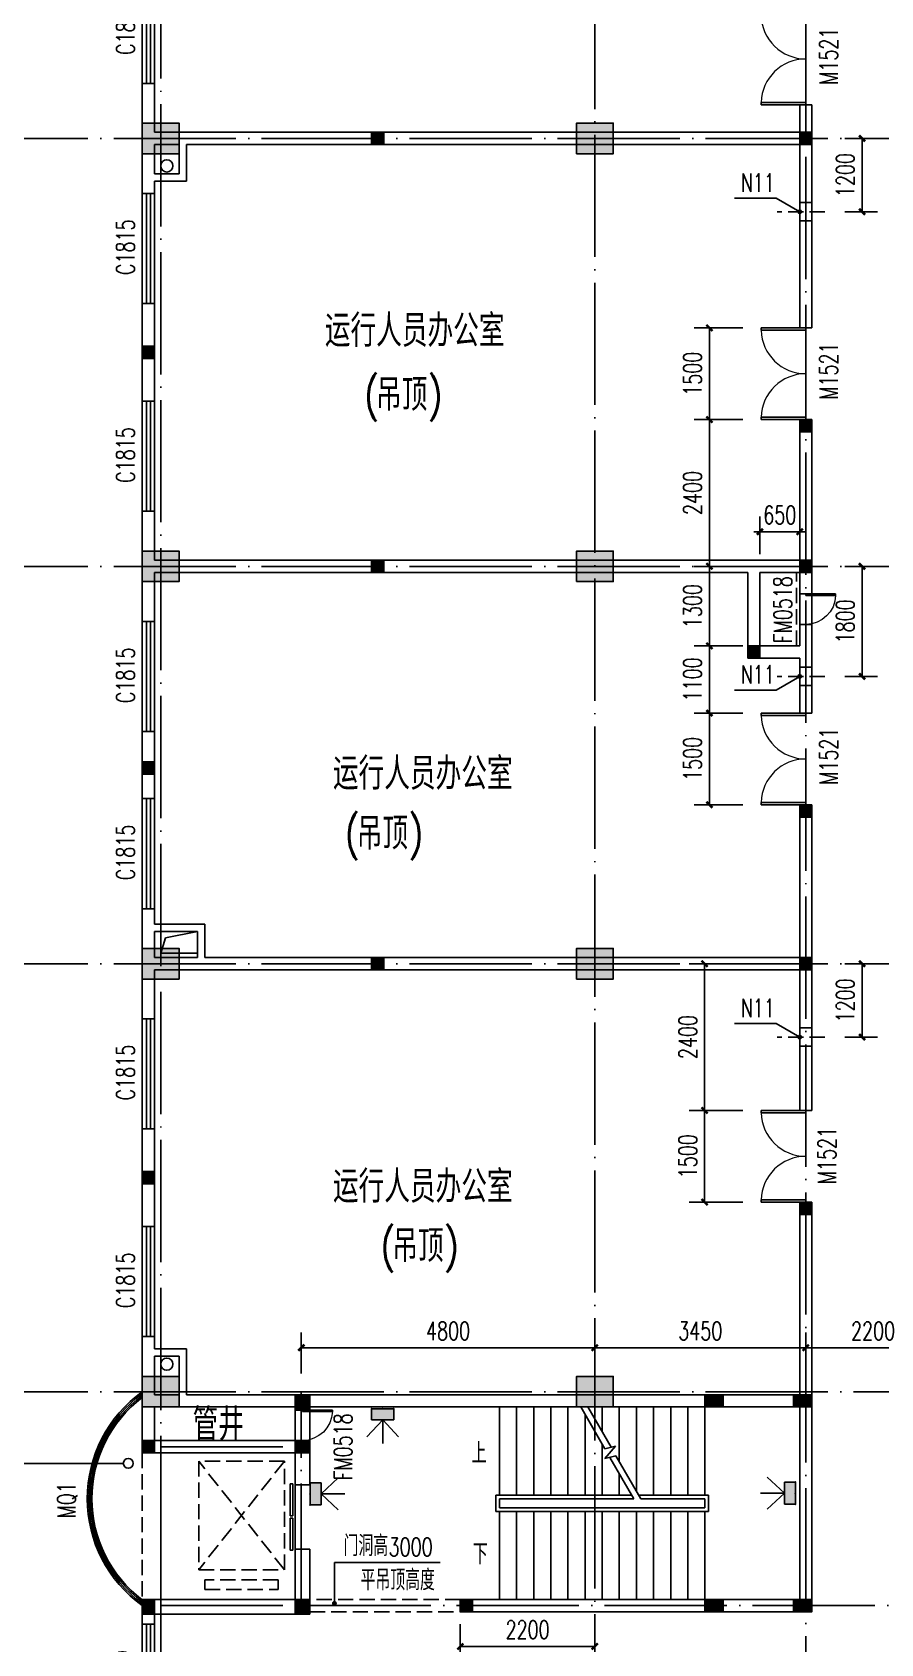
# Model space of a CAD drawing. Extents: x -93062 to 326984, y -142534 to 91021.
# Drawn here: x 85098 to 98974, y 42749 to 69109 of the extents above; entities that cross this region are included whole.
import ezdxf

# ---------------------------------------------------------------- set-up
doc = ezdxf.new("R2010")
doc.units = 0
doc.header["$LTSCALE"] = 1000
doc.header["$MEASUREMENT"] = 0
doc.linetypes.add('DASH', pattern=[0.35, 0.25, -0.1])
doc.linetypes.add('DOTE', pattern=[2.42, 2, -0.2, 0.02, -0.2])
doc.layers.get('0').update_dxf_attribs({"color": 8})
doc.layers.get('Defpoints').update_dxf_attribs({"color": 8})
for name, color, linetype in [('-人员定位', 6, 'Continuous'), ('CENTRE LINE', 8, 'DOTE'), ('COLUMN', 8, 'Continuous'), ('DIM_IDEN', 8, 'Continuous'), ('DIM_LEAD', 8, 'Continuous'), ('DIM_SYMB', 8, 'Continuous'), ('DOTE', 8, 'DOTE'), ('GROUND', 8, 'Continuous'), ('HOLE', 8, 'Continuous'), ('PUB_DIM', 8, 'Continuous'), ('PUB_HATCH', 8, 'Continuous'), ('PUB_TEXT', 8, 'Continuous'), ('STAIR', 8, 'Continuous'), ('TEXT', 8, 'Continuous'), ('WALL', 8, 'Continuous'), ('WINDOW', 8, 'Continuous'), ('WINDOW_TEXT', 8, 'Continuous')]:
    doc.layers.add(name, color=color, linetype=linetype)
doc.styles.add('_TCH_DIM', font='SIMPLEX', dxfattribs={"bigfont": 'GBCBIG'})
doc.styles.add('_TCH_DIM_T3', font='SIMPLEX', dxfattribs={"width": 0.705882, "bigfont": 'GBCBIG'})
doc.styles.add('_TCH_WINDOW', font='SIMPLEX', dxfattribs={"bigfont": 'GBCBIG'})
doc.styles.add('HZTXT', font='geditxt.shx', dxfattribs={"width": 0.8, "bigfont": 'hztxt1.shx'})
doc.dimstyles.new('_TCH_ARCH&&100', dxfattribs={"dimtxt": 297.5, "dimasz": 100, "dimexe": 250, "dimexo": 300, "dimgap": 126.25, "dimtad": 1, "dimdec": 0, "dimzin": 0, "dimdsep": 46, "dimtxsty": '_TCH_DIM_T3', "dimblk": 'ARCHTICK', "dimcen": 0.09, "dimazin": 2, "dimtfac": 1, "dimtdec": 0, "dimtix": 1, "dimtmove": 2, "dimatfit": 3, "dimfxl": 1, "dimtolj": 1, "dimtzin": 0, "dimarcsym": 0})

# ---------------------------------------------------------------- blocks, each defined once
blk = doc.blocks.new('_FZH')
blk.add_lwpolyline([(-0.5, -0.5), (0.5, -0.5), (0.5, 0.5), (-0.5, 0.5)], close=True)
at = {"layer": 'PUB_HATCH'}
blk.add_solid([(-0.5, -0.5), (0.5, -0.5), (-0.5, 0.5), (0.5, 0.5)], dxfattribs=at)
blk = doc.blocks.new('A$C45262176')
at = {"layer": 'COLUMN', "xscale": 300.000000000502, "yscale": 200.0000000000146, "zscale": 200.0000000000146, "rotation": 359.9999999999972}
for p in [(9050, -34650), (10500, -34650), (9050, -38000), (10500, -38000)]:
    blk.add_blockref('_FZH', p, dxfattribs=at)
blk = doc.blocks.new('DSADa')
at = {"layer": 'COLUMN', "xscale": 600.0000000000146, "yscale": 500, "zscale": 500}
for p in [(0, -14000), (7100, -14000), (0, -21000), (7100, -21000), (0, -27500), (7100, -27500), (0, -34500), (7100, -34500)]:
    blk.add_blockref('_FZH', p, dxfattribs=at)
blk = doc.blocks.new('A$C2CBA13EF')
at = {"layer": 'GROUND'}
for centre in [(100, 20050), (100, 450)]:
    blk.add_circle(centre, 100, dxfattribs=at)
blk = doc.blocks.new('_ArchTick')
at = {"color": 0, "linetype": 'ByBlock', "const_width": 0.4}
blk.add_lwpolyline([(-0.5, -0.5), (0.5, 0.5)], dxfattribs=at)
blk = doc.blocks.new('*D104')
at = {"layer": 'Defpoints', "color": 0, "transparency": 16777216}
for p in [(97648, 60938), (96998, 60272), (97648, 60272)]:
    blk.add_point(p, dxfattribs=at)
at = {"layer": 'PUB_DIM', "color": 0, "lineweight": -2, "transparency": 16777216}
for p, q in [((96998, 60572), (96998, 61188)), ((97648, 60572), (97648, 61188)), ((96998, 60938), (96898, 60938)), ((96998, 60938), (97648, 60938)), ((97648, 60938), (97748, 60938))]:
    blk.add_line(p, q, dxfattribs=at)
at = {"layer": 'PUB_DIM', "color": 0, "lineweight": -2, "transparency": 16777216, "xscale": 100, "yscale": 100, "zscale": 100}
blk.add_blockref('_ArchTick', (96998, 60938), dxfattribs=at)
at = {"layer": 'PUB_DIM', "color": 0, "lineweight": -2, "transparency": 16777216, "xscale": 100, "yscale": 100, "zscale": 100, "rotation": 180}
blk.add_blockref('_ArchTick', (97648, 60938), dxfattribs=at)
at = {"layer": 'PUB_DIM', "color": 0, "transparency": 16777216, "insert": (97323, 61213), "char_height": 297.5, "attachment_point": 5, "style": '_TCH_DIM_T3'}
blk.add_mtext('\\A1;650', dxfattribs=at)
blk = doc.blocks.new('*D387')
at = {"layer": 'Defpoints', "color": 0, "transparency": 16777216}
for p in [(98085, 67372), (98668, 67372), (98085, 66172)]:
    blk.add_point(p, dxfattribs=at)
at = {"layer": 'HOLE', "color": 0, "lineweight": -2, "transparency": 16777216}
for p, q in [((98385, 67372), (98918, 67372)), ((98668, 66172), (98668, 67372)), ((98385, 66172), (98918, 66172))]:
    blk.add_line(p, q, dxfattribs=at)
at = {"layer": 'HOLE', "color": 0, "lineweight": -2, "transparency": 16777216, "xscale": 100, "yscale": 100, "zscale": 100}
for p, rotation in [((98668, 67372), 90), ((98668, 66172), 270)]:
    blk.add_blockref('_ArchTick', p, dxfattribs=dict(at, rotation=rotation))
at = {"layer": 'HOLE', "color": 0, "transparency": 16777216, "insert": (98393, 66772), "char_height": 297.5, "attachment_point": 5, "rotation": 90, "style": '_TCH_DIM_T3'}
blk.add_mtext('\\A1;1200', dxfattribs=at)
blk = doc.blocks.new('*D388')
at = {"layer": 'Defpoints', "color": 0, "transparency": 16777216}
for p in [(98085, 60372), (98668, 60372), (98085, 58572)]:
    blk.add_point(p, dxfattribs=at)
at = {"layer": 'HOLE', "color": 0, "lineweight": -2, "transparency": 16777216}
for p, q in [((98385, 60372), (98918, 60372)), ((98668, 58572), (98668, 60372)), ((98385, 58572), (98918, 58572))]:
    blk.add_line(p, q, dxfattribs=at)
at = {"layer": 'HOLE', "color": 0, "lineweight": -2, "transparency": 16777216, "xscale": 100, "yscale": 100, "zscale": 100}
for p, rotation in [((98668, 60372), 90), ((98668, 58572), 270)]:
    blk.add_blockref('_ArchTick', p, dxfattribs=dict(at, rotation=rotation))
at = {"layer": 'HOLE', "color": 0, "transparency": 16777216, "insert": (98393, 59472), "char_height": 297.5, "attachment_point": 5, "rotation": 90, "style": '_TCH_DIM_T3'}
blk.add_mtext('\\A1;1800', dxfattribs=at)
blk = doc.blocks.new('*D389')
at = {"layer": 'Defpoints', "color": 0, "transparency": 16777216}
for p in [(98085, 53872), (98668, 53872), (98085, 52672)]:
    blk.add_point(p, dxfattribs=at)
at = {"layer": 'HOLE', "color": 0, "lineweight": -2, "transparency": 16777216}
for p, q in [((98385, 53872), (98918, 53872)), ((98668, 52672), (98668, 53872)), ((98385, 52672), (98918, 52672))]:
    blk.add_line(p, q, dxfattribs=at)
at = {"layer": 'HOLE', "color": 0, "lineweight": -2, "transparency": 16777216, "xscale": 100, "yscale": 100, "zscale": 100}
for p, rotation in [((98668, 53872), 90), ((98668, 52672), 270)]:
    blk.add_blockref('_ArchTick', p, dxfattribs=dict(at, rotation=rotation))
at = {"layer": 'HOLE', "color": 0, "transparency": 16777216, "insert": (98393, 53272), "char_height": 297.5, "attachment_point": 5, "rotation": 90, "style": '_TCH_DIM_T3'}
blk.add_mtext('\\A1;1200', dxfattribs=at)
blk = doc.blocks.new('*D1201')
at = {"layer": 'Defpoints', "color": 0, "transparency": 16777216}
for p in [(92098, 43372), (94298, 43372), (94298, 42705)]:
    blk.add_point(p, dxfattribs=at)
at = {"layer": 'PUB_DIM', "color": 0, "lineweight": -2, "transparency": 16777216}
for p, q in [((92098, 43072), (92098, 42455)), ((94298, 43072), (94298, 42455)), ((92098, 42705), (94298, 42705))]:
    blk.add_line(p, q, dxfattribs=at)
at = {"layer": 'PUB_DIM', "color": 0, "lineweight": -2, "transparency": 16777216, "xscale": 100, "yscale": 100, "zscale": 100, "rotation": 180}
blk.add_blockref('_ArchTick', (92098, 42705), dxfattribs=at)
at = {"layer": 'PUB_DIM', "color": 0, "lineweight": -2, "transparency": 16777216, "xscale": 100, "yscale": 100, "zscale": 100}
blk.add_blockref('_ArchTick', (94298, 42705), dxfattribs=at)
at = {"layer": 'PUB_DIM', "color": 0, "transparency": 16777216, "insert": (93198, 42980), "char_height": 297.5, "attachment_point": 5, "style": '_TCH_DIM_T3'}
blk.add_mtext('\\A1;2200', dxfattribs=at)
blk = doc.blocks.new('*D1202')
at = {"layer": 'Defpoints', "color": 0, "transparency": 16777216}
for p in [(96093, 51472), (97017, 51472), (97017, 49972)]:
    blk.add_point(p, dxfattribs=at)
at = {"layer": 'PUB_DIM', "color": 0, "lineweight": -2, "transparency": 16777216}
for p, q in [((96717, 51472), (95843, 51472)), ((96093, 49972), (96093, 51472)), ((96717, 49972), (95843, 49972))]:
    blk.add_line(p, q, dxfattribs=at)
at = {"layer": 'PUB_DIM', "color": 0, "lineweight": -2, "transparency": 16777216, "xscale": 100, "yscale": 100, "zscale": 100}
for p, rotation in [((96093, 51472), 90), ((96093, 49972), 270)]:
    blk.add_blockref('_ArchTick', p, dxfattribs=dict(at, rotation=rotation))
at = {"layer": 'PUB_DIM', "color": 0, "transparency": 16777216, "insert": (95818, 50722), "char_height": 297.5, "attachment_point": 5, "rotation": 90, "style": '_TCH_DIM_T3'}
blk.add_mtext('\\A1;1500', dxfattribs=at)
blk = doc.blocks.new('*D1203')
at = {"layer": 'Defpoints', "color": 0, "transparency": 16777216}
for p in [(96093, 53872), (97017, 53872), (97017, 51472)]:
    blk.add_point(p, dxfattribs=at)
at = {"layer": 'PUB_DIM', "color": 0, "lineweight": -2, "transparency": 16777216}
for p, q in [((96717, 53872), (95843, 53872)), ((96093, 51472), (96093, 53872)), ((96717, 51472), (95843, 51472))]:
    blk.add_line(p, q, dxfattribs=at)
at = {"layer": 'PUB_DIM', "color": 0, "lineweight": -2, "transparency": 16777216, "xscale": 100, "yscale": 100, "zscale": 100}
for p, rotation in [((96093, 53872), 90), ((96093, 51472), 270)]:
    blk.add_blockref('_ArchTick', p, dxfattribs=dict(at, rotation=rotation))
at = {"layer": 'PUB_DIM', "color": 0, "transparency": 16777216, "insert": (95818, 52672), "char_height": 297.5, "attachment_point": 5, "rotation": 90, "style": '_TCH_DIM_T3'}
blk.add_mtext('\\A1;2400', dxfattribs=at)
blk = doc.blocks.new('*D1204')
at = {"layer": 'Defpoints', "color": 0, "transparency": 16777216}
for p in [(96172, 57972), (97017, 57972), (97017, 56472)]:
    blk.add_point(p, dxfattribs=at)
at = {"layer": 'PUB_DIM', "color": 0, "lineweight": -2, "transparency": 16777216}
for p, q in [((96717, 57972), (95922, 57972)), ((96172, 56472), (96172, 57972)), ((96717, 56472), (95922, 56472))]:
    blk.add_line(p, q, dxfattribs=at)
at = {"layer": 'PUB_DIM', "color": 0, "lineweight": -2, "transparency": 16777216, "xscale": 100, "yscale": 100, "zscale": 100}
for p, rotation in [((96172, 57972), 90), ((96172, 56472), 270)]:
    blk.add_blockref('_ArchTick', p, dxfattribs=dict(at, rotation=rotation))
at = {"layer": 'PUB_DIM', "color": 0, "transparency": 16777216, "insert": (95896, 57222), "char_height": 297.5, "attachment_point": 5, "rotation": 90, "style": '_TCH_DIM_T3'}
blk.add_mtext('\\A1;1500', dxfattribs=at)
blk = doc.blocks.new('*D1205')
at = {"layer": 'Defpoints', "color": 0, "transparency": 16777216}
for p in [(96172, 59072), (97017, 59072), (97017, 57972)]:
    blk.add_point(p, dxfattribs=at)
at = {"layer": 'PUB_DIM', "color": 0, "lineweight": -2, "transparency": 16777216}
for p, q in [((96717, 59072), (95922, 59072)), ((96172, 57972), (96172, 59072)), ((96717, 57972), (95922, 57972))]:
    blk.add_line(p, q, dxfattribs=at)
at = {"layer": 'PUB_DIM', "color": 0, "lineweight": -2, "transparency": 16777216, "xscale": 100, "yscale": 100, "zscale": 100}
for p, rotation in [((96172, 59072), 90), ((96172, 57972), 270)]:
    blk.add_blockref('_ArchTick', p, dxfattribs=dict(at, rotation=rotation))
at = {"layer": 'PUB_DIM', "color": 0, "transparency": 16777216, "insert": (95896, 58522), "char_height": 297.5, "attachment_point": 5, "rotation": 90, "style": '_TCH_DIM_T3'}
blk.add_mtext('\\A1;1100', dxfattribs=at)
blk = doc.blocks.new('*D1206')
at = {"layer": 'Defpoints', "color": 0, "transparency": 16777216}
for p in [(96172, 60372), (97017, 60372), (97017, 59072)]:
    blk.add_point(p, dxfattribs=at)
at = {"layer": 'PUB_DIM', "color": 0, "lineweight": -2, "transparency": 16777216}
for p, q in [((96717, 60372), (95922, 60372)), ((96172, 59072), (96172, 60372)), ((96717, 59072), (95922, 59072))]:
    blk.add_line(p, q, dxfattribs=at)
at = {"layer": 'PUB_DIM', "color": 0, "lineweight": -2, "transparency": 16777216, "xscale": 100, "yscale": 100, "zscale": 100}
for p, rotation in [((96172, 60372), 90), ((96172, 59072), 270)]:
    blk.add_blockref('_ArchTick', p, dxfattribs=dict(at, rotation=rotation))
at = {"layer": 'PUB_DIM', "color": 0, "transparency": 16777216, "insert": (95896, 59722), "char_height": 297.5, "attachment_point": 5, "rotation": 90, "style": '_TCH_DIM_T3'}
blk.add_mtext('\\A1;1300', dxfattribs=at)
blk = doc.blocks.new('*D1207')
at = {"layer": 'Defpoints', "color": 0, "transparency": 16777216}
for p in [(96172, 62772), (97017, 62772), (97017, 60372)]:
    blk.add_point(p, dxfattribs=at)
at = {"layer": 'PUB_DIM', "color": 0, "lineweight": -2, "transparency": 16777216}
for p, q in [((96717, 62772), (95922, 62772)), ((96172, 60372), (96172, 62772)), ((96717, 60372), (95922, 60372))]:
    blk.add_line(p, q, dxfattribs=at)
at = {"layer": 'PUB_DIM', "color": 0, "lineweight": -2, "transparency": 16777216, "xscale": 100, "yscale": 100, "zscale": 100}
for p, rotation in [((96172, 62772), 90), ((96172, 60372), 270)]:
    blk.add_blockref('_ArchTick', p, dxfattribs=dict(at, rotation=rotation))
at = {"layer": 'PUB_DIM', "color": 0, "transparency": 16777216, "insert": (95896, 61572), "char_height": 297.5, "attachment_point": 5, "rotation": 90, "style": '_TCH_DIM_T3'}
blk.add_mtext('\\A1;2400', dxfattribs=at)
blk = doc.blocks.new('*D1208')
at = {"layer": 'Defpoints', "color": 0, "transparency": 16777216}
for p in [(96172, 64272), (97017, 64272), (97017, 62772)]:
    blk.add_point(p, dxfattribs=at)
at = {"layer": 'PUB_DIM', "color": 0, "lineweight": -2, "transparency": 16777216}
for p, q in [((96717, 64272), (95922, 64272)), ((96172, 62772), (96172, 64272)), ((96717, 62772), (95922, 62772))]:
    blk.add_line(p, q, dxfattribs=at)
at = {"layer": 'PUB_DIM', "color": 0, "lineweight": -2, "transparency": 16777216, "xscale": 100, "yscale": 100, "zscale": 100}
for p, rotation in [((96172, 64272), 90), ((96172, 62772), 270)]:
    blk.add_blockref('_ArchTick', p, dxfattribs=dict(at, rotation=rotation))
at = {"layer": 'PUB_DIM', "color": 0, "transparency": 16777216, "insert": (95896, 63522), "char_height": 297.5, "attachment_point": 5, "rotation": 90, "style": '_TCH_DIM_T3'}
blk.add_mtext('\\A1;1500', dxfattribs=at)
blk = doc.blocks.new('*D1244')
at = {"layer": 'Defpoints', "color": 0, "transparency": 16777216}
for p in [(94298, 47591), (89498, 46872), (94298, 46872)]:
    blk.add_point(p, dxfattribs=at)
at = {"layer": 'PUB_DIM', "color": 0, "lineweight": -2, "transparency": 16777216}
for p, q in [((89498, 47172), (89498, 47841)), ((94298, 47172), (94298, 47841)), ((89498, 47591), (94298, 47591))]:
    blk.add_line(p, q, dxfattribs=at)
at = {"layer": 'PUB_DIM', "color": 0, "lineweight": -2, "transparency": 16777216, "xscale": 100, "yscale": 100, "zscale": 100, "rotation": 180}
blk.add_blockref('_ArchTick', (89498, 47591), dxfattribs=at)
at = {"layer": 'PUB_DIM', "color": 0, "lineweight": -2, "transparency": 16777216, "xscale": 100, "yscale": 100, "zscale": 100}
blk.add_blockref('_ArchTick', (94298, 47591), dxfattribs=at)
at = {"layer": 'PUB_DIM', "color": 0, "transparency": 16777216, "insert": (91898, 47866), "char_height": 297.5, "attachment_point": 5, "style": '_TCH_DIM_T3'}
blk.add_mtext('\\A1;4800', dxfattribs=at)
blk = doc.blocks.new('*D1245')
at = {"layer": 'Defpoints', "color": 0, "transparency": 16777216}
for p in [(97748, 47591), (94298, 46872), (97748, 46872)]:
    blk.add_point(p, dxfattribs=at)
at = {"layer": 'PUB_DIM', "color": 0, "lineweight": -2, "transparency": 16777216}
for p, q in [((94298, 47172), (94298, 47841)), ((97748, 47172), (97748, 47841)), ((94298, 47591), (97748, 47591))]:
    blk.add_line(p, q, dxfattribs=at)
at = {"layer": 'PUB_DIM', "color": 0, "lineweight": -2, "transparency": 16777216, "xscale": 100, "yscale": 100, "zscale": 100, "rotation": 180}
blk.add_blockref('_ArchTick', (94298, 47591), dxfattribs=at)
at = {"layer": 'PUB_DIM', "color": 0, "lineweight": -2, "transparency": 16777216, "xscale": 100, "yscale": 100, "zscale": 100}
blk.add_blockref('_ArchTick', (97748, 47591), dxfattribs=at)
at = {"layer": 'PUB_DIM', "color": 0, "transparency": 16777216, "insert": (96023, 47866), "char_height": 297.5, "attachment_point": 5, "style": '_TCH_DIM_T3'}
blk.add_mtext('\\A1;3450', dxfattribs=at)
blk = doc.blocks.new('*D1246')
at = {"layer": 'Defpoints', "color": 0, "transparency": 16777216}
for p in [(99948, 47591), (97748, 46872), (99948, 46872)]:
    blk.add_point(p, dxfattribs=at)
at = {"layer": 'PUB_DIM', "color": 0, "lineweight": -2, "transparency": 16777216}
for p, q in [((97748, 47172), (97748, 47841)), ((99948, 47172), (99948, 47841)), ((97748, 47591), (99948, 47591))]:
    blk.add_line(p, q, dxfattribs=at)
at = {"layer": 'PUB_DIM', "color": 0, "lineweight": -2, "transparency": 16777216, "xscale": 100, "yscale": 100, "zscale": 100, "rotation": 180}
blk.add_blockref('_ArchTick', (97748, 47591), dxfattribs=at)
at = {"layer": 'PUB_DIM', "color": 0, "lineweight": -2, "transparency": 16777216, "xscale": 100, "yscale": 100, "zscale": 100}
blk.add_blockref('_ArchTick', (99948, 47591), dxfattribs=at)
at = {"layer": 'PUB_DIM', "color": 0, "transparency": 16777216, "insert": (98848, 47866), "char_height": 297.5, "attachment_point": 5, "style": '_TCH_DIM_T3'}
blk.add_mtext('\\A1;2200', dxfattribs=at)
blk = doc.blocks.new('$DorLib2D$00000002')
for p, q in [((-0.5, 0), (-0.5, 0.4875)), ((-0.475, 0.4875), (-0.5, 0.4875)), ((-0.475, 0), (-0.475, 0.4875)), ((0.475, 0), (0.475, 0.4875)), ((0.475, 0.4875), (0.5, 0.4875)), ((0.5, 0), (0.5, 0.4875)), ((-0.5, 0), (-0.475, 0)), ((0.5, 0), (0.475, 0))]:
    blk.add_line(p, q)
at = {"lineweight": 13}
for centre, start, end in [((-0.4875, 0), 0, 88.53072), ((0.4875, 0), 91.46928, 180)]:
    blk.add_arc(centre, 0.4875, start, end, dxfattribs=at)
blk = doc.blocks.new('$TCHSYS$WIN2D')
for p, q in [((-0.5, 0.5), (0.5, 0.5)), ((0.5, 0.167), (-0.5, 0.167)), ((0.5, -0.167), (-0.5, -0.167)), ((-0.5, -0.5), (0.5, -0.5))]:
    blk.add_line(p, q)
blk = doc.blocks.new('$DorLib2D$00000001')
for p, q in [((0.45, 0.975), (0.5, 0.975)), ((0.45, 0), (0.45, 0.975)), ((0.5, 0), (0.5, 0.975)), ((0.5, 0), (0.45, 0))]:
    blk.add_line(p, q)
at = {"lineweight": 13}
blk.add_arc((0.475, 0), 0.975, 91.4693, 180, dxfattribs=at)
blk = doc.blocks.new('$TCHSYS$LDOR22D')
for p, q in [((-0.517, 0.833), (-0.017, 0.833)), ((-0.517, 0.833), (-0.517, 0.667)), ((-0.017, 0.833), (-0.017, 0.667)), ((0.017, 0.833), (0.017, 0.667)), ((0.017, 0.833), (0.517, 0.833)), ((0.517, 0.833), (0.517, 0.667)), ((-0.517, 0.667), (-0.017, 0.667)), ((0.017, 0.667), (0.517, 0.667)), ((-0.5, 0.5), (0.5, 0.5))]:
    blk.add_line(p, q)
blk = doc.blocks.new('定位基站')
at = {"layer": '-人员定位', "ltscale": 0.01}
h = blk.add_hatch(color=256, dxfattribs=at)
h.dxf.hatch_style = 1
h.paths.add_polyline_path([(406524, 477798), (406524, 477617), (406162, 477617), (406162, 477798)])
at = {"layer": '-人员定位', "color": 6}
for p, q in [((406343, 477798), (406343, 478186)), ((406343, 477798), (406082, 478077)), ((406343, 477798), (406604, 478077)), ((406343, 477995), (406343, 477995)), ((406162, 477798), (406524, 477798)), ((406162, 477617), (406162, 477798)), ((406524, 477798), (406524, 477617)), ((406524, 477617), (406162, 477617))]:
    blk.add_line(p, q, dxfattribs=at)
for p in [(406343, 477798), (406162, 477617), (406343, 477617), (406524, 477617)]:
    blk.add_point(p, dxfattribs=at)

msp = doc.modelspace()

# ---------------------------------------------------------------- hatches: boundary and pattern name
at = {"layer": 'PUB_HATCH'}
for points in [[(90848.4, 67272.1), (90848.4, 67472.1), (90648.4, 67472.1), (90648.4, 67272.1)], [(97648.4, 67472.1), (97648.4, 67272.1), (97848.4, 67272.1), (97848.4, 67472.1)], [(87098.4, 63772.1), (87098.4, 63972.1), (86898.4, 63972.1), (86898.4, 63772.1)], [(97648.4, 62772.1), (97648.4, 62572.1), (97848.4, 62572.1), (97848.4, 62772.1)], [(90848.4, 60272.1), (90848.4, 60472.1), (90648.4, 60472.1), (90648.4, 60272.1)], [(97648.4, 60272.1), (97848.4, 60272.1), (97848.4, 60472.1), (97648.4, 60472.1)], [(96798.4, 58872.1), (96998.4, 58872.1), (96998.4, 59072.1), (96798.4, 59072.1)], [(87098.4, 56972.1), (87098.4, 57172.1), (86898.4, 57172.1), (86898.4, 56972.1)], [(97648.4, 56272.1), (97848.4, 56272.1), (97848.4, 56472.1), (97648.4, 56472.1)], [(90648.4, 53772.1), (90848.4, 53772.1), (90848.4, 53972.1), (90648.4, 53972.1)], [(97648.4, 53772.1), (97848.4, 53772.1), (97848.4, 53972.1), (97648.4, 53972.1)], [(86898.4, 50272.1), (87098.4, 50272.1), (87098.4, 50472.1), (86898.4, 50472.1)], [(97648.4, 49772.1), (97848.4, 49772.1), (97848.4, 49972.1), (97648.4, 49972.1)], [(89398.4, 46822.1), (89398.4, 46572.1), (89638.4, 46572.1), (89638.4, 46822.1)], [(87098.4, 46072.1), (86898.4, 46072.1), (86898.4, 45872.1), (87098.4, 45872.1)], [(89638.4, 45872.1), (89638.4, 46072.1), (89398.4, 46072.1), (89398.4, 45872.1)], [(87098.4, 43272.1), (87098.4, 43472.1), (86898.4, 43472.1), (86898.4, 43272.1)], [(87098.4, 43232.1), (87098.4, 43472.1), (86898.4, 43472.1), (86898.4, 43232.1)], [(89398.4, 43232.1), (89638.4, 43232.1), (89638.4, 43472.1), (89398.4, 43472.1)], [(92098.4, 43472.1), (92098.4, 43272.1), (92298.4, 43272.1), (92298.4, 43472.1)]]:
    msp.add_hatch(color=256, dxfattribs=at).paths.add_polyline_path(points)

# ---------------------------------------------------------------- linework, layer by layer
at = {"layer": 'CENTRE LINE'}
for p, q in [((87198.4, 45971.8), (89398.4, 45971.8)), ((87198.4, 43372.1), (99948.4, 43372.1))]:
    msp.add_line(p, q, dxfattribs=at)
for points in [[(97748.4, 40872.1), (97748.4, 81372.1)], [(89498.4, 43372.1), (89498.4, 46872.1)]]:
    msp.add_lwpolyline(points, dxfattribs=at)
at = {"layer": 'COLUMN'}
for p, q in [((90848.4, 67472.1), (90648.4, 67472.1)), ((90648.4, 67472.1), (90648.4, 67272.1)), ((90648.4, 67272.1), (90848.4, 67272.1)), ((90848.4, 67272.1), (90848.4, 67472.1)), ((97648.4, 67472.1), (97648.4, 67272.1)), ((97848.4, 67472.1), (97648.4, 67472.1)), ((97648.4, 67272.1), (97848.4, 67272.1)), ((97848.4, 67272.1), (97848.4, 67472.1)), ((87098.4, 63972.1), (86898.4, 63972.1)), ((86898.4, 63972.1), (86898.4, 63772.1)), ((87098.4, 63772.1), (87098.4, 63972.1)), ((86898.4, 63772.1), (87098.4, 63772.1)), ((97648.4, 62772.1), (97648.4, 62572.1)), ((97848.4, 62772.1), (97648.4, 62772.1)), ((97848.4, 62572.1), (97848.4, 62772.1)), ((97648.4, 62572.1), (97848.4, 62572.1)), ((90848.4, 60472.1), (90648.4, 60472.1)), ((90648.4, 60472.1), (90648.4, 60272.1)), ((90848.4, 60272.1), (90848.4, 60472.1)), ((97848.4, 60472.1), (97648.4, 60472.1)), ((97648.4, 60472.1), (97648.4, 60272.1)), ((97848.4, 60272.1), (97848.4, 60472.1)), ((90648.4, 60272.1), (90848.4, 60272.1)), ((97648.4, 60272.1), (97848.4, 60272.1)), ((96998.4, 59072.1), (96798.4, 59072.1)), ((96798.4, 59072.1), (96798.4, 58872.1)), ((96998.4, 58872.1), (96998.4, 59072.1)), ((96798.4, 58872.1), (96998.4, 58872.1)), ((87098.4, 57172.1), (86898.4, 57172.1)), ((86898.4, 57172.1), (86898.4, 56972.1)), ((86898.4, 56972.1), (87098.4, 56972.1)), ((87098.4, 56972.1), (87098.4, 57172.1)), ((97848.4, 56472.1), (97648.4, 56472.1)), ((97648.4, 56472.1), (97648.4, 56272.1)), ((97848.4, 56272.1), (97848.4, 56472.1)), ((97648.4, 56272.1), (97848.4, 56272.1)), ((90848.4, 53972.1), (90648.4, 53972.1)), ((90648.4, 53972.1), (90648.4, 53772.1)), ((90848.4, 53772.1), (90848.4, 53972.1)), ((97848.4, 53972.1), (97648.4, 53972.1)), ((97648.4, 53972.1), (97648.4, 53772.1)), ((97848.4, 53772.1), (97848.4, 53972.1)), ((90648.4, 53772.1), (90848.4, 53772.1)), ((97648.4, 53772.1), (97848.4, 53772.1)), ((87098.4, 50472.1), (86898.4, 50472.1)), ((86898.4, 50472.1), (86898.4, 50272.1)), ((87098.4, 50272.1), (87098.4, 50472.1)), ((86898.4, 50272.1), (87098.4, 50272.1)), ((97848.4, 49972.1), (97648.4, 49972.1)), ((97648.4, 49972.1), (97648.4, 49772.1)), ((97848.4, 49772.1), (97848.4, 49972.1)), ((97648.4, 49772.1), (97848.4, 49772.1)), ((89398.4, 46822.1), (89398.4, 46572.1)), ((89638.4, 46822.1), (89398.4, 46822.1)), ((89638.4, 46572.1), (89638.4, 46822.1)), ((89398.4, 46572.1), (89638.4, 46572.1)), ((87098.4, 46072.1), (86898.4, 46072.1)), ((86898.4, 46072.1), (86898.4, 45872.1)), ((86898.4, 45872.1), (87098.4, 45872.1)), ((87098.4, 45872.1), (87098.4, 46072.1)), ((89638.4, 46072.1), (89398.4, 46072.1)), ((89398.4, 46072.1), (89398.4, 45872.1)), ((89398.4, 45872.1), (89638.4, 45872.1)), ((89638.4, 45872.1), (89638.4, 46072.1)), ((87098.4, 43472.1), (86898.4, 43472.1)), ((86898.4, 43472.1), (86898.4, 43272.1)), ((87098.4, 43472.1), (86898.4, 43472.1)), ((86898.4, 43472.1), (86898.4, 43232.1)), ((86898.4, 43272.1), (87098.4, 43272.1)), ((86898.4, 43232.1), (87098.4, 43232.1)), ((87098.4, 43272.1), (87098.4, 43472.1)), ((87098.4, 43232.1), (87098.4, 43472.1)), ((89638.4, 43472.1), (89398.4, 43472.1)), ((89398.4, 43472.1), (89398.4, 43232.1)), ((89398.4, 43232.1), (89638.4, 43232.1)), ((89638.4, 43232.1), (89638.4, 43472.1)), ((92098.4, 43472.1), (92098.4, 43272.1)), ((92298.4, 43472.1), (92098.4, 43472.1)), ((92098.4, 43272.1), (92298.4, 43272.1)), ((92298.4, 43272.1), (92298.4, 43472.1))]:
    msp.add_line(p, q, dxfattribs=at)
at = {"layer": 'DIM_IDEN'}
for p, q in [((85748.8, 45700), (76108.7, 45700)), ((86587.2, 45700), (85748.8, 45700))]:
    msp.add_line(p, q, dxfattribs=at)
msp.add_circle((86667.7, 45700), 80.5, dxfattribs=at)
at = {"layer": 'DIM_LEAD'}
for p, q in [((90039.5, 43409.3), (90039.5, 44077.5)), ((90039.5, 44077.5), (91771.3, 44077.5))]:
    msp.add_line(p, q, dxfattribs=at)
at = {"layer": 'DIM_LEAD', "const_width": 40}
msp.add_lwpolyline([(90039.5, 43389.3, 1), (90039.5, 43429.3, 1)], format="xyb", close=True, dxfattribs=at)
at = {"layer": 'DIM_SYMB'}
for points in [[(92598.4, 45872.1, 0, 0, 0), (94118.4, 45872.1, 80, 0, 0), (94418.4, 45872.1, 0, 0, 0)], [(92598.4, 44222.1, 0, 0, 0), (96873.4, 44222.1, 0, 0, 0), (96873.4, 45872.1, 0, 0, 0), (94998.4, 45872.1, 80, 0, 0), (94698.4, 45872.1, 0, 0, 0)]]:
    msp.add_lwpolyline(points, format="xyseb", dxfattribs=at)
at = {"layer": 'DOTE'}
for p, q in [((84009.9, 67372.1), (112915.9, 67372.1)), ((84009.9, 60372.1), (112915.9, 60372.1)), ((84009.9, 53872.1), (112915.9, 53872.1)), ((84009.9, 46872.1), (112915.9, 46872.1))]:
    msp.add_line(p, q, dxfattribs=at)
for points in [[(87198.4, 22372.1), (87198.4, 86156)], [(94298.4, 21872.1), (94298.4, 86156)]]:
    msp.add_lwpolyline(points, dxfattribs=at)
at = {"layer": 'HOLE'}
for p, q in [((97263.5, 66395), (96580.5, 66395)), ((97648.4, 66172.1), (97263.5, 66395)), ((97648.4, 66322.1), (97848.4, 66322.1)), ((97648.4, 66022.1), (97848.4, 66022.1)), ((97648.4, 58572.1), (97263.5, 58349.1)), ((97648.4, 58722.1), (97848.4, 58722.1)), ((97263.5, 58349.1), (96580.5, 58349.1)), ((97648.4, 58422.1), (97848.4, 58422.1)), ((97263.5, 52895), (96580.5, 52895)), ((97648.4, 52672.1), (97263.5, 52895)), ((97648.4, 52822.1), (97848.4, 52822.1)), ((97648.4, 52522.1), (97848.4, 52522.1))]:
    msp.add_line(p, q, dxfattribs=at)
at = {"layer": 'HOLE', "linetype": 'DASH'}
for p, q in [((98058.3, 66172.1), (97277.3, 66172.1)), ((98058.3, 58572.1), (97277.3, 58572.1)), ((98058.3, 52672.1), (97277.3, 52672.1))]:
    msp.add_line(p, q, dxfattribs=at)
at = {"layer": 'HOLE', "const_width": 40}
for points in [[(97665.7, 66162, 1), (97631.1, 66182.1, 1)], [(97665.7, 58582.1, 1), (97631.1, 58562, 1)], [(97665.7, 52662, 1), (97631.1, 52682.1, 1)]]:
    msp.add_lwpolyline(points, format="xyb", close=True, dxfattribs=at)
at = {"layer": 'HOLE', "linetype": 'DASH'}
msp.add_lwpolyline([(96998.4, 59072.1), (97598.4, 59072.1), (97598.4, 60272.1), (96998.4, 60272.1)], close=True, dxfattribs=at)
at = {"layer": 'HOLE'}
msp.add_lwpolyline([(87198.4, 54397.1), (87798.4, 54397.1), (87798.4, 54047.1), (87198.4, 54047.1)], close=True, dxfattribs=at)
msp.add_lwpolyline([(87198.4, 54047.1), (87279.5, 54294), (87798.4, 54397.1)], dxfattribs=at)
at = {"layer": 'STAIR'}
for p, q in [((92738.4, 46622.1), (94067.6, 46622.1)), ((92738.4, 46622.1), (92738.4, 45182.1)), ((93018.4, 46622.1), (93018.4, 45182.1)), ((93298.4, 46622.1), (93298.4, 45182.1)), ((93578.4, 46622.1), (93578.4, 45182.1)), ((93858.4, 46622.1), (93858.4, 45182.1)), ((94067.6, 46622.1), (94463.5, 45936.5)), ((94138.4, 46499.5), (94138.4, 45182.1)), ((94183.1, 46622.1), (96098.4, 46622.1)), ((94183.1, 46622.1), (94563.5, 45963.3)), ((94418.4, 46622.1), (94418.4, 46214.6)), ((94698.4, 46622.1), (94698.4, 45729.6)), ((94978.4, 46622.1), (94978.4, 45244.6)), ((95258.4, 46622.1), (95258.4, 45182.1)), ((95538.4, 46622.1), (95538.4, 45182.1)), ((95818.4, 46622.1), (95818.4, 45182.1)), ((96098.4, 46622.1), (96098.4, 45182.1)), ((97648.4, 46622.1), (96098.4, 46622.1)), ((96098.4, 46622.1), (96098.4, 45182.1)), ((97648.4, 43472.1), (97648.4, 46622.1)), ((87198.4, 45871.8), (87198.4, 43472.1)), ((94418.4, 46014.6), (94418.4, 45182.1)), ((94635.8, 45982.7), (94462.9, 45776.6)), ((94463.5, 45936.5), (94635.8, 45982.7)), ((94462.9, 45776.6), (94643.3, 45824.9)), ((94543.3, 45798.2), (94933.7, 45122.1)), ((94643.3, 45824.9), (95049.1, 45122.1)), ((94698.4, 45529.6), (94698.4, 45182.1)), ((92678.4, 44912.1), (92678.4, 45182.1)), ((92678.4, 45182.1), (94899, 45182.1)), ((92738.4, 45122.1), (94933.7, 45122.1)), ((92738.4, 44972.1), (92738.4, 45122.1)), ((92738.4, 45122.1), (94933.7, 45122.1)), ((92738.4, 45122.1), (92738.4, 44972.1)), ((95014.5, 45182.1), (96158.4, 45182.1)), ((95049.1, 45122.1), (96098.4, 45122.1)), ((95049.1, 45122.1), (96098.4, 45122.1)), ((96098.4, 45122.1), (96098.4, 44972.1)), ((96098.4, 45122.1), (96098.4, 44972.1)), ((96158.4, 45182.1), (96158.4, 44912.1)), ((96158.4, 44912.1), (92678.4, 44912.1)), ((96098.4, 44972.1), (92738.4, 44972.1)), ((96098.4, 44972.1), (92738.4, 44972.1)), ((92738.4, 43472.1), (92738.4, 44912.1)), ((93018.4, 43472.1), (93018.4, 44912.1)), ((93298.4, 43472.1), (93298.4, 44912.1)), ((93578.4, 43472.1), (93578.4, 44912.1)), ((93858.4, 43472.1), (93858.4, 44912.1)), ((94138.4, 43472.1), (94138.4, 44912.1)), ((94418.4, 43472.1), (94418.4, 44912.1)), ((94698.4, 43472.1), (94698.4, 44912.1)), ((94978.4, 43472.1), (94978.4, 44912.1)), ((95258.4, 43472.1), (95258.4, 44912.1)), ((95538.4, 43472.1), (95538.4, 44912.1)), ((95818.4, 43472.1), (95818.4, 44912.1)), ((96098.4, 43472.1), (96098.4, 44912.1)), ((96098.4, 44912.1), (96098.4, 43472.1)), ((96098.4, 43472.1), (92738.4, 43472.1)), ((96098.4, 43472.1), (97648.4, 43472.1))]:
    msp.add_line(p, q, dxfattribs=at)
at = {"layer": 'STAIR', "color": 251, "linetype": 'DASH'}
msp.add_line((86898.4, 45871.8), (86898.4, 43472.1), dxfattribs=at)
at = {"layer": 'STAIR', "linetype": 'DASH'}
for p, q in [((89220.9, 45734.6), (87820.9, 45734.6)), ((87820.9, 45734.6), (87820.9, 43959)), ((89220.9, 43959), (87820.9, 45734.6)), ((89220.9, 45734.6), (87820.9, 43959)), ((89220.9, 43959), (89220.9, 45734.6)), ((87820.9, 43959), (89220.9, 43959)), ((89120.9, 43796.5), (87920.9, 43796.5)), ((87920.9, 43796.5), (87920.9, 43634)), ((89120.9, 43634), (89120.9, 43796.5)), ((87920.9, 43634), (89120.9, 43634))]:
    msp.add_line(p, q, dxfattribs=at)
at = {"layer": 'STAIR'}
msp.add_arc((88149.8, 45122.1), 2151.4, 125.56776, 234.43236, dxfattribs=at)
at = {"layer": 'WALL'}
for p, q in [((87098.4, 68272.1), (86898.4, 68272.1)), ((86898.4, 68272.1), (86898.4, 67372.1)), ((87098.4, 67472.1), (87098.4, 68272.1)), ((97848.4, 67922.1), (97648.4, 67922.1)), ((97648.4, 67922.1), (97648.4, 67472.1)), ((97848.4, 67372.1), (97848.4, 67922.1)), ((86898.4, 66732.1), (86898.4, 67372.1)), ((87098.4, 67472.1), (87558.4, 67472.1)), ((87098.4, 67272.1), (87498.4, 67272.1)), ((87098.4, 66792.1), (87098.4, 67272.1)), ((87498.4, 66792.1), (87498.4, 67272.1)), ((87558.4, 67472.1), (97648.4, 67472.1)), ((87618.4, 67272.1), (97648.4, 67272.1)), ((87618.4, 66672.1), (87618.4, 67272.1)), ((97648.4, 67272.1), (97648.4, 64272.1)), ((97848.4, 64272.1), (97848.4, 67372.1)), ((86898.4, 66732.1), (86898.4, 66472.1)), ((87098.4, 66792.1), (87498.4, 66792.1)), ((86898.4, 66472.1), (87098.4, 66472.1)), ((87098.4, 66672.1), (87618.4, 66672.1)), ((87098.4, 66472.1), (87098.4, 66672.1)), ((87098.4, 64672.1), (86898.4, 64672.1)), ((86898.4, 64672.1), (86898.4, 63072.1)), ((87098.4, 63072.1), (87098.4, 64672.1)), ((97648.4, 64272.1), (97848.4, 64272.1)), ((86898.4, 63072.1), (87098.4, 63072.1)), ((97848.4, 62772.1), (97648.4, 62772.1)), ((97648.4, 62772.1), (97648.4, 60472.1)), ((97848.4, 60372.1), (97848.4, 62772.1)), ((87098.4, 61272.1), (86898.4, 61272.1)), ((86898.4, 61272.1), (86898.4, 60372.1)), ((87098.4, 60472.1), (87098.4, 61272.1)), ((86898.4, 60372.1), (86898.4, 59468.1)), ((96898.4, 60472.1), (87098.4, 60472.1)), ((97648.4, 60472.1), (96898.4, 60472.1)), ((97848.4, 59922.1), (97848.4, 60372.1)), ((87098.4, 59468.1), (87098.4, 60272.1)), ((96798.4, 60272.1), (87098.4, 60272.1)), ((96798.4, 58872.1), (96798.4, 60272.1)), ((97648.4, 60272.1), (96998.4, 60272.1)), ((96998.4, 59072.1), (96998.4, 60272.1)), ((97648.4, 60272.1), (97648.4, 59922.1)), ((97648.4, 59922.1), (97848.4, 59922.1)), ((86898.4, 59468.1), (87098.4, 59468.1)), ((97848.4, 59422.1), (97648.4, 59422.1)), ((97648.4, 59422.1), (97648.4, 59072.1)), ((97848.4, 58972.1), (97848.4, 59422.1)), ((97648.4, 59072.1), (96998.4, 59072.1)), ((97648.4, 58872.1), (96798.4, 58872.1)), ((97648.4, 58872.1), (97648.4, 57972.1)), ((97848.4, 57972.1), (97848.4, 58972.1)), ((97648.4, 57972.1), (97848.4, 57972.1)), ((87098.4, 57668.1), (86898.4, 57668.1)), ((86898.4, 57668.1), (86898.4, 56572.1)), ((87098.4, 56572.1), (87098.4, 57668.1)), ((86898.4, 56572.1), (87098.4, 56572.1)), ((97848.4, 56472.1), (97648.4, 56472.1)), ((97648.4, 56472.1), (97648.4, 53972.1)), ((97848.4, 53872.1), (97848.4, 56472.1)), ((87098.4, 54772.1), (86898.4, 54772.1)), ((86898.4, 54772.1), (86898.4, 54457.1)), ((87098.4, 54517.1), (87098.4, 54772.1)), ((86898.4, 53872.1), (86898.4, 54457.1)), ((87918.4, 54517.1), (87098.4, 54517.1)), ((87098.4, 53972.1), (87098.4, 54397.1)), ((87798.4, 54397.1), (87098.4, 54397.1)), ((87798.4, 53972.1), (87798.4, 54397.1)), ((87918.4, 53972.1), (87918.4, 54517.1)), ((86898.4, 53872.1), (86898.4, 52972.1)), ((87798.4, 53972.1), (87098.4, 53972.1)), ((97648.4, 53972.1), (87918.4, 53972.1)), ((97848.4, 51472.1), (97848.4, 53872.1)), ((87858.4, 53772.1), (87098.4, 53772.1)), ((87098.4, 52972.1), (87098.4, 53772.1)), ((97648.4, 53772.1), (87858.4, 53772.1)), ((97648.4, 53772.1), (97648.4, 51472.1)), ((86898.4, 52972.1), (87098.4, 52972.1)), ((97648.4, 51472.1), (97848.4, 51472.1)), ((87098.4, 51172.1), (86898.4, 51172.1)), ((86898.4, 51172.1), (86898.4, 49572.1)), ((87098.4, 49572.1), (87098.4, 51172.1)), ((97848.4, 49972.1), (97648.4, 49972.1)), ((97648.4, 49972.1), (97648.4, 46822.1)), ((97848.4, 46707.4), (97848.4, 49972.1)), ((86898.4, 49572.1), (87098.4, 49572.1)), ((87098.4, 47772.1), (86898.4, 47772.1)), ((86898.4, 47772.1), (86898.4, 47512.1)), ((87098.4, 47572.1), (87098.4, 47772.1)), ((86898.4, 46722.1), (86898.4, 47512.1)), ((87098.4, 47572.1), (87618.4, 47572.1)), ((87098.4, 47452.1), (87498.4, 47452.1)), ((87098.4, 46822.1), (87098.4, 47452.1)), ((87498.4, 47452.1), (87498.4, 46822.1)), ((87618.4, 47572.1), (87618.4, 46822.1)), ((86898.4, 46722.1), (86898.4, 45871.8)), ((87498.4, 46822.1), (87098.4, 46822.1)), ((89498.4, 46822.1), (87618.4, 46822.1)), ((97648.4, 46822.1), (89498.4, 46822.1)), ((97848.4, 43272.1), (97848.4, 46707.4)), ((87098.4, 46622.1), (87098.4, 46071.8)), ((87558.4, 46622.1), (87098.4, 46622.1)), ((89398.4, 46622.1), (87558.4, 46622.1)), ((89398.4, 46622.1), (89398.4, 46572.1)), ((89398.4, 46572.1), (89638.4, 46572.1)), ((97648.4, 46622.1), (89638.4, 46622.1)), ((89638.4, 46572.1), (89638.4, 46622.1)), ((97648.4, 43472.1), (97648.4, 46622.1)), ((86898.4, 45871.8), (89398.4, 45871.8)), ((87098.4, 46071.8), (89398.4, 46071.8)), ((89398.4, 46072.1), (89398.4, 45347.1)), ((89638.4, 46072.1), (89398.4, 46072.1)), ((89398.4, 46071.8), (89398.4, 45871.8)), ((89638.4, 45347.1), (89638.4, 46072.1)), ((89398.4, 45347.1), (89638.4, 45347.1)), ((89638.4, 44297.1), (89398.4, 44297.1)), ((89398.4, 44297.1), (89398.4, 43472.1)), ((89638.4, 43232.1), (89638.4, 44297.1)), ((89398.4, 43472.1), (86898.4, 43472.1)), ((86898.4, 43232.1), (86898.4, 43472.1)), ((86898.4, 43372.1), (86898.4, 43072.1)), ((87098.4, 43372.1), (86898.4, 43372.1)), ((89638.4, 43232.1), (86898.4, 43232.1)), ((87098.4, 43072.1), (87098.4, 43372.1)), ((89638.4, 43472.1), (89638.4, 43272.1)), ((97648.4, 43472.1), (92098.4, 43472.1)), ((92098.4, 43472.1), (92098.4, 43272.1)), ((92098.4, 43272.1), (97848.4, 43272.1)), ((86898.4, 43072.1), (87098.4, 43072.1))]:
    msp.add_line(p, q, dxfattribs=at)
at = {"layer": 'WINDOW'}
for p, q in [((97648.4, 59422.1), (97648.4, 59922.1)), ((97848.4, 59422.1), (97848.4, 59922.1)), ((89398.4, 46572.1), (89398.4, 46072.1)), ((89638.4, 46572.1), (89638.4, 46072.1))]:
    msp.add_line(p, q, dxfattribs=at)
at = {"layer": 'WINDOW', "linetype": 'DASH'}
for p, q in [((92098.4, 43472.1), (89638.4, 43472.1)), ((89638.4, 43272.1), (92098.4, 43272.1))]:
    msp.add_line(p, q, dxfattribs=at)
at = {"layer": 'WINDOW'}
for radius, start, end in [(2126.4, 126.05092, 233.94908), (2101.4, 126.54866, 233.45134), (2076.4, 127.06174, 232.93826)]:
    msp.add_arc((88149.8, 45122.1), radius, start, end, dxfattribs=at)

# ---------------------------------------------------------------- block references
at = {"layer": '-人员定位', "xscale": -1}
for p, rotation in [((-315513.9, 524208.6), 180), ((-387974.9, -361142.1), 270), ((575195.4, 451554.4), 90)]:
    msp.add_blockref('定位基站', p, dxfattribs=dict(at, rotation=rotation))
at = {"layer": 'COLUMN'}
for name in ['A$C45262176', 'DSADa']:
    msp.add_blockref(name, (87198.4, 81372.1), dxfattribs=at)
at = {"layer": 'GROUND'}
msp.add_blockref('A$C2CBA13EF', (87198.4, 46872.1), dxfattribs=at)
at = {"layer": 'WINDOW'}
ref = msp.add_blockref('$TCHSYS$WIN2D', (86998.4, 69172.1), dxfattribs=dict(at, xscale=1800, yscale=-200, zscale=1800, rotation=90))
ref.add_attrib('A', 'C1815', (86772.1, 68737.1), dxfattribs={"layer": 'WINDOW_TEXT', "height": 297.5, "rotation": 90, "style": '_TCH_WINDOW', "width": 0.705882})
ref = msp.add_blockref('$DorLib2D$00000002', (97748.4, 68672.1), dxfattribs=dict(at, xscale=1500, yscale=1500, zscale=1500, rotation=90))
ref.add_attrib('A', 'M1521', (98272.1, 68247.1), dxfattribs={"layer": 'WINDOW_TEXT', "height": 297.5, "rotation": 90, "style": '_TCH_WINDOW', "width": 0.705882})
ref = msp.add_blockref('$TCHSYS$WIN2D', (86998.4, 65572.1), dxfattribs=dict(at, xscale=1800, yscale=-200, zscale=1800, rotation=90))
ref.add_attrib('A', 'C1815', (86772.1, 65137.1), dxfattribs={"layer": 'WINDOW_TEXT', "height": 297.5, "rotation": 90, "style": '_TCH_WINDOW', "width": 0.705882})
ref = msp.add_blockref('$DorLib2D$00000002', (97748.4, 63522.1), dxfattribs=dict(at, xscale=1500, yscale=1500, zscale=1500, rotation=90))
ref.add_attrib('A', 'M1521', (98272.1, 63097.1), dxfattribs={"layer": 'WINDOW_TEXT', "height": 297.5, "rotation": 90, "style": '_TCH_WINDOW', "width": 0.705882})
ref = msp.add_blockref('$TCHSYS$WIN2D', (86998.4, 62172.1), dxfattribs=dict(at, xscale=-1800, yscale=-200, zscale=-1800, rotation=90))
ref.add_attrib('A', 'C1815', (86772.1, 61737.1), dxfattribs={"layer": 'WINDOW_TEXT', "height": 297.5, "rotation": 90, "style": '_TCH_WINDOW', "width": 0.705882})
ref = msp.add_blockref('$DorLib2D$00000001', (97748.4, 59672.1), dxfattribs=dict(at, xscale=500, yscale=-500, zscale=500, rotation=90))
ref.add_attrib('A', 'FM0518', (97522.1, 59112.1), dxfattribs={"layer": 'WINDOW_TEXT', "height": 297.5, "rotation": 90, "style": '_TCH_WINDOW', "width": 0.705882})
ref = msp.add_blockref('$TCHSYS$WIN2D', (86998.4, 58568.1), dxfattribs=dict(at, xscale=-1800, yscale=-200, zscale=-1800, rotation=90))
ref.add_attrib('A', 'C1815', (86772.1, 58133.1), dxfattribs={"layer": 'WINDOW_TEXT', "height": 297.5, "rotation": 90, "style": '_TCH_WINDOW', "width": 0.705882})
ref = msp.add_blockref('$DorLib2D$00000002', (97748.4, 57222.1), dxfattribs=dict(at, xscale=1500, yscale=1500, zscale=1500, rotation=90))
ref.add_attrib('A', 'M1521', (98272.1, 56797.1), dxfattribs={"layer": 'WINDOW_TEXT', "height": 297.5, "rotation": 90, "style": '_TCH_WINDOW', "width": 0.705882})
ref = msp.add_blockref('$TCHSYS$WIN2D', (86998.4, 55672.1), dxfattribs=dict(at, xscale=-1800, yscale=-200, zscale=-1800, rotation=90))
ref.add_attrib('A', 'C1815', (86772.1, 55237.1), dxfattribs={"layer": 'WINDOW_TEXT', "height": 297.5, "rotation": 90, "style": '_TCH_WINDOW', "width": 0.705882})
ref = msp.add_blockref('$TCHSYS$WIN2D', (86998.4, 52072.1), dxfattribs=dict(at, xscale=-1800, yscale=-200, zscale=-1800, rotation=90))
ref.add_attrib('A', 'C1815', (86772.1, 51637.1), dxfattribs={"layer": 'WINDOW_TEXT', "height": 297.5, "rotation": 90, "style": '_TCH_WINDOW', "width": 0.705882})
ref = msp.add_blockref('$DorLib2D$00000002', (97748.4, 50722.1), dxfattribs=dict(at, xscale=1500, yscale=1500, zscale=1500, rotation=90))
ref.add_attrib('A', 'M1521', (98243.2, 50265.7), dxfattribs={"layer": 'WINDOW_TEXT', "height": 297.5, "rotation": 90, "style": '_TCH_WINDOW', "width": 0.705882})
ref = msp.add_blockref('$TCHSYS$WIN2D', (86998.4, 48672.1), dxfattribs=dict(at, xscale=-1800, yscale=-200, zscale=-1800, rotation=90))
ref.add_attrib('A', 'C1815', (86772.1, 48237.1), dxfattribs={"layer": 'WINDOW_TEXT', "height": 297.5, "rotation": 90, "style": '_TCH_WINDOW', "width": 0.705882})
ref = msp.add_blockref('$DorLib2D$00000001', (89518.4, 46322.1), dxfattribs=dict(at, xscale=-500, yscale=500, zscale=-500, rotation=270))
ref.add_attrib('A', 'FM0518', (90330.4, 45419.5), dxfattribs={"layer": 'WINDOW_TEXT', "height": 297.5, "rotation": 90, "style": '_TCH_WINDOW', "width": 0.705882})
at = {"layer": 'WINDOW', "xscale": 1050, "yscale": -240, "zscale": 1050, "rotation": 270}
msp.add_blockref('$TCHSYS$LDOR22D', (89518.4, 44822.1), dxfattribs=at)
at = {"layer": 'WINDOW'}
ref = msp.add_blockref('$TCHSYS$WIN2D', (86998.4, 42172.1), dxfattribs=dict(at, xscale=-1800, yscale=-200, zscale=-1800, rotation=90))
ref.add_attrib('A', 'C1815', (86672.1, 41737.1), dxfattribs={"layer": 'WINDOW_TEXT', "height": 297.5, "rotation": 90, "style": '_TCH_WINDOW', "width": 0.705882})

# ---------------------------------------------------------------- texts
at = {"layer": 'PUB_TEXT', "style": '_TCH_DIM', "width": 0.705882}
for s, p in [('N11', (96685.5, 66500)), ('N11', (96685.5, 58454.1)), ('N11', (96685.5, 53000)), ('3000', (90926.3, 44182.5))]:
    msp.add_text(s, height=297.5, dxfattribs=at).set_placement(p)
at = {"layer": 'PUB_TEXT', "style": '_TCH_DIM'}
for s, height, p in [('上', 337.6, (92284.9, 45697.1)), ('门洞高', 337.59, (90189.1, 44182.5)), ('下', 337.6, (92303.5, 44047.1)), ('平吊顶高度', 337.59, (90467.4, 43622.5))]:
    msp.add_text(s, height=height, dxfattribs=at).set_placement(p)
at = {"layer": 'TEXT', "style": 'HZTXT', "width": 0.8}
for s, p in [('运行人员办公室', (89882.5, 63963.5)), ('(', (90524.1, 62915.8)), (')', (91560.1, 62915.8)), ('吊顶', (90720.1, 62915.8)), ('运行人员办公室', (90014.5, 56718.9)), ('(', (90208.5, 55740.5)), ('吊顶', (90404.5, 55740.5)), (')', (91244.5, 55740.5)), ('运行人员办公室', (90014.5, 49963.5)), ('(', (90790.1, 48993.9)), (')', (91826.1, 48993.9)), ('吊顶', (90986.1, 48993.9)), ('管井', (87720.2, 46072.1))]:
    msp.add_text(s, height=525, dxfattribs=at).set_placement(p)
at = {"layer": 'WINDOW_TEXT', "style": '_TCH_WINDOW', "width": 0.705882}
msp.add_text('MQ1', height=297.5, rotation=90, dxfattribs=at).set_placement((85807.4, 44798))

# ---------------------------------------------------------------- dimensions: what is measured, and where the dimension line sits
at = {"layer": 'HOLE'}
for p1, p2, picture, middle in [((98084.8, 66172.1), (98084.8, 67372.1), '*D387', (98393.5, 66772.1)), ((98084.8, 58572.1), (98084.8, 60372.1), '*D388', (98393.5, 59472.1)), ((98084.8, 52672.1), (98084.8, 53872.1), '*D389', (98393.5, 53272.1))]:
    dim = msp.add_aligned_dim(p1=p1, p2=p2, distance=-583.7, dimstyle='_TCH_ARCH&&100', dxfattribs=at)
    dim.commit()
    dim.dimension.update_dxf_attribs({"geometry": picture, "text_midpoint": middle})
at = {"layer": 'PUB_DIM'}
for p1, p2, distance, picture, middle in [((97017.1, 62772.1), (97017.1, 64272.1), 845.6, '*D1208', (95896.5, 63522.1)), ((97017.1, 60372.1), (97017.1, 62772.1), 845.6, '*D1207', (95896.5, 61572.1)), ((96998.4, 60272.1), (97648.4, 60272.1), 666.4, '*D104', (97323.4, 61213.5)), ((97017.1, 59072.1), (97017.1, 60372.1), 845.6, '*D1206', (95896.5, 59722.1)), ((97017.1, 57972.1), (97017.1, 59072.1), 845.6, '*D1205', (95896.5, 58522.1)), ((97017.1, 56472.1), (97017.1, 57972.1), 845.6, '*D1204', (95896.5, 57222.1)), ((97017.1, 51472.1), (97017.1, 53872.1), 924.5, '*D1203', (95817.6, 52672.1)), ((97017.1, 49972.1), (97017.1, 51472.1), 924.5, '*D1202', (95817.6, 50722.1)), ((89498.4, 46872.1), (94298.4, 46872.1), 719.3, '*D1244', (91898.4, 47866.4)), ((94298.4, 46872.1), (97748.4, 46872.1), 719.3, '*D1245', (96023.4, 47866.4)), ((97748.4, 46872.1), (99948.4, 46872.1), 719.3, '*D1246', (98848.4, 47866.4)), ((92098.4, 43372.1), (94298.4, 43372.1), -667, '*D1201', (93198.4, 42980))]:
    dim = msp.add_aligned_dim(p1=p1, p2=p2, distance=distance, dimstyle='_TCH_ARCH&&100', dxfattribs=at)
    dim.commit()
    dim.dimension.update_dxf_attribs({"geometry": picture, "text_midpoint": middle})

doc.saveas('drawing.dxf')
